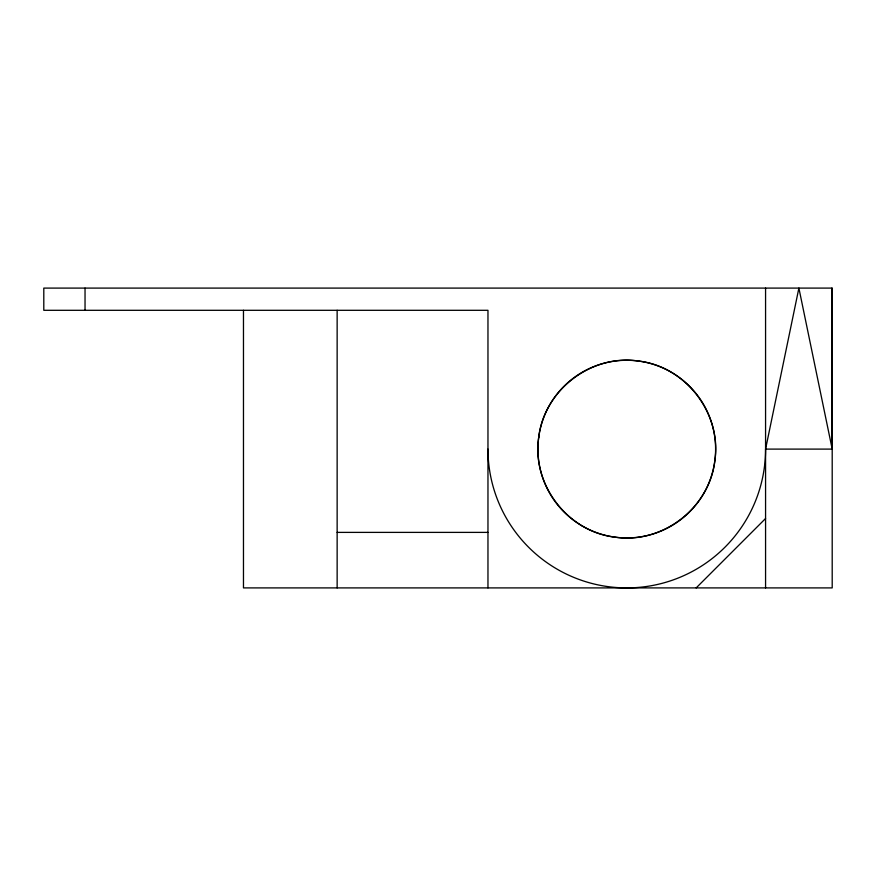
<?xml version="1.0" encoding="UTF-8"?>
<svg xmlns="http://www.w3.org/2000/svg" width="876" height="876" viewBox="0 0 876 876"><rect width="100%" height="100%" fill="white"/><g stroke="black" fill="none" stroke-linecap="round" stroke-linejoin="round"><path stroke-width="1.31" d="M765.569 449.103L798.89 288.095L832.2 449.103L765.569 449.103A138.802 138.802 0 0 1 626.767 587.905A138.802 138.802 0 0 1 487.965 449.103M696.168 587.905L765.569 518.504M337.14 532.389L487.965 532.389M831.926 288.095L831.926 449.103M765.569 288.095L765.569 587.905M538.302 443.552L538.302 454.655M487.965 587.905L487.965 310.301L43.8 310.301L43.8 288.095L832.2 288.095L832.2 587.905L243.473 587.905L243.473 310.301M337.14 310.301L337.14 587.905M85.038 288.095L85.038 310.301M538.696 437.507C531.513 484.45 567.966 531.973 615.182 537.174C662.125 544.368 709.637 507.905 714.849 460.699C722.032 413.757 685.569 366.234 638.363 361.032C591.42 353.838 543.908 390.302 538.696 437.507M582.354 526.038A88.837 88.837 0 0 0 715.604 449.103A88.837 88.837 0 0 0 582.354 372.169A88.837 88.837 0 0 0 582.354 526.038"/></g></svg>
